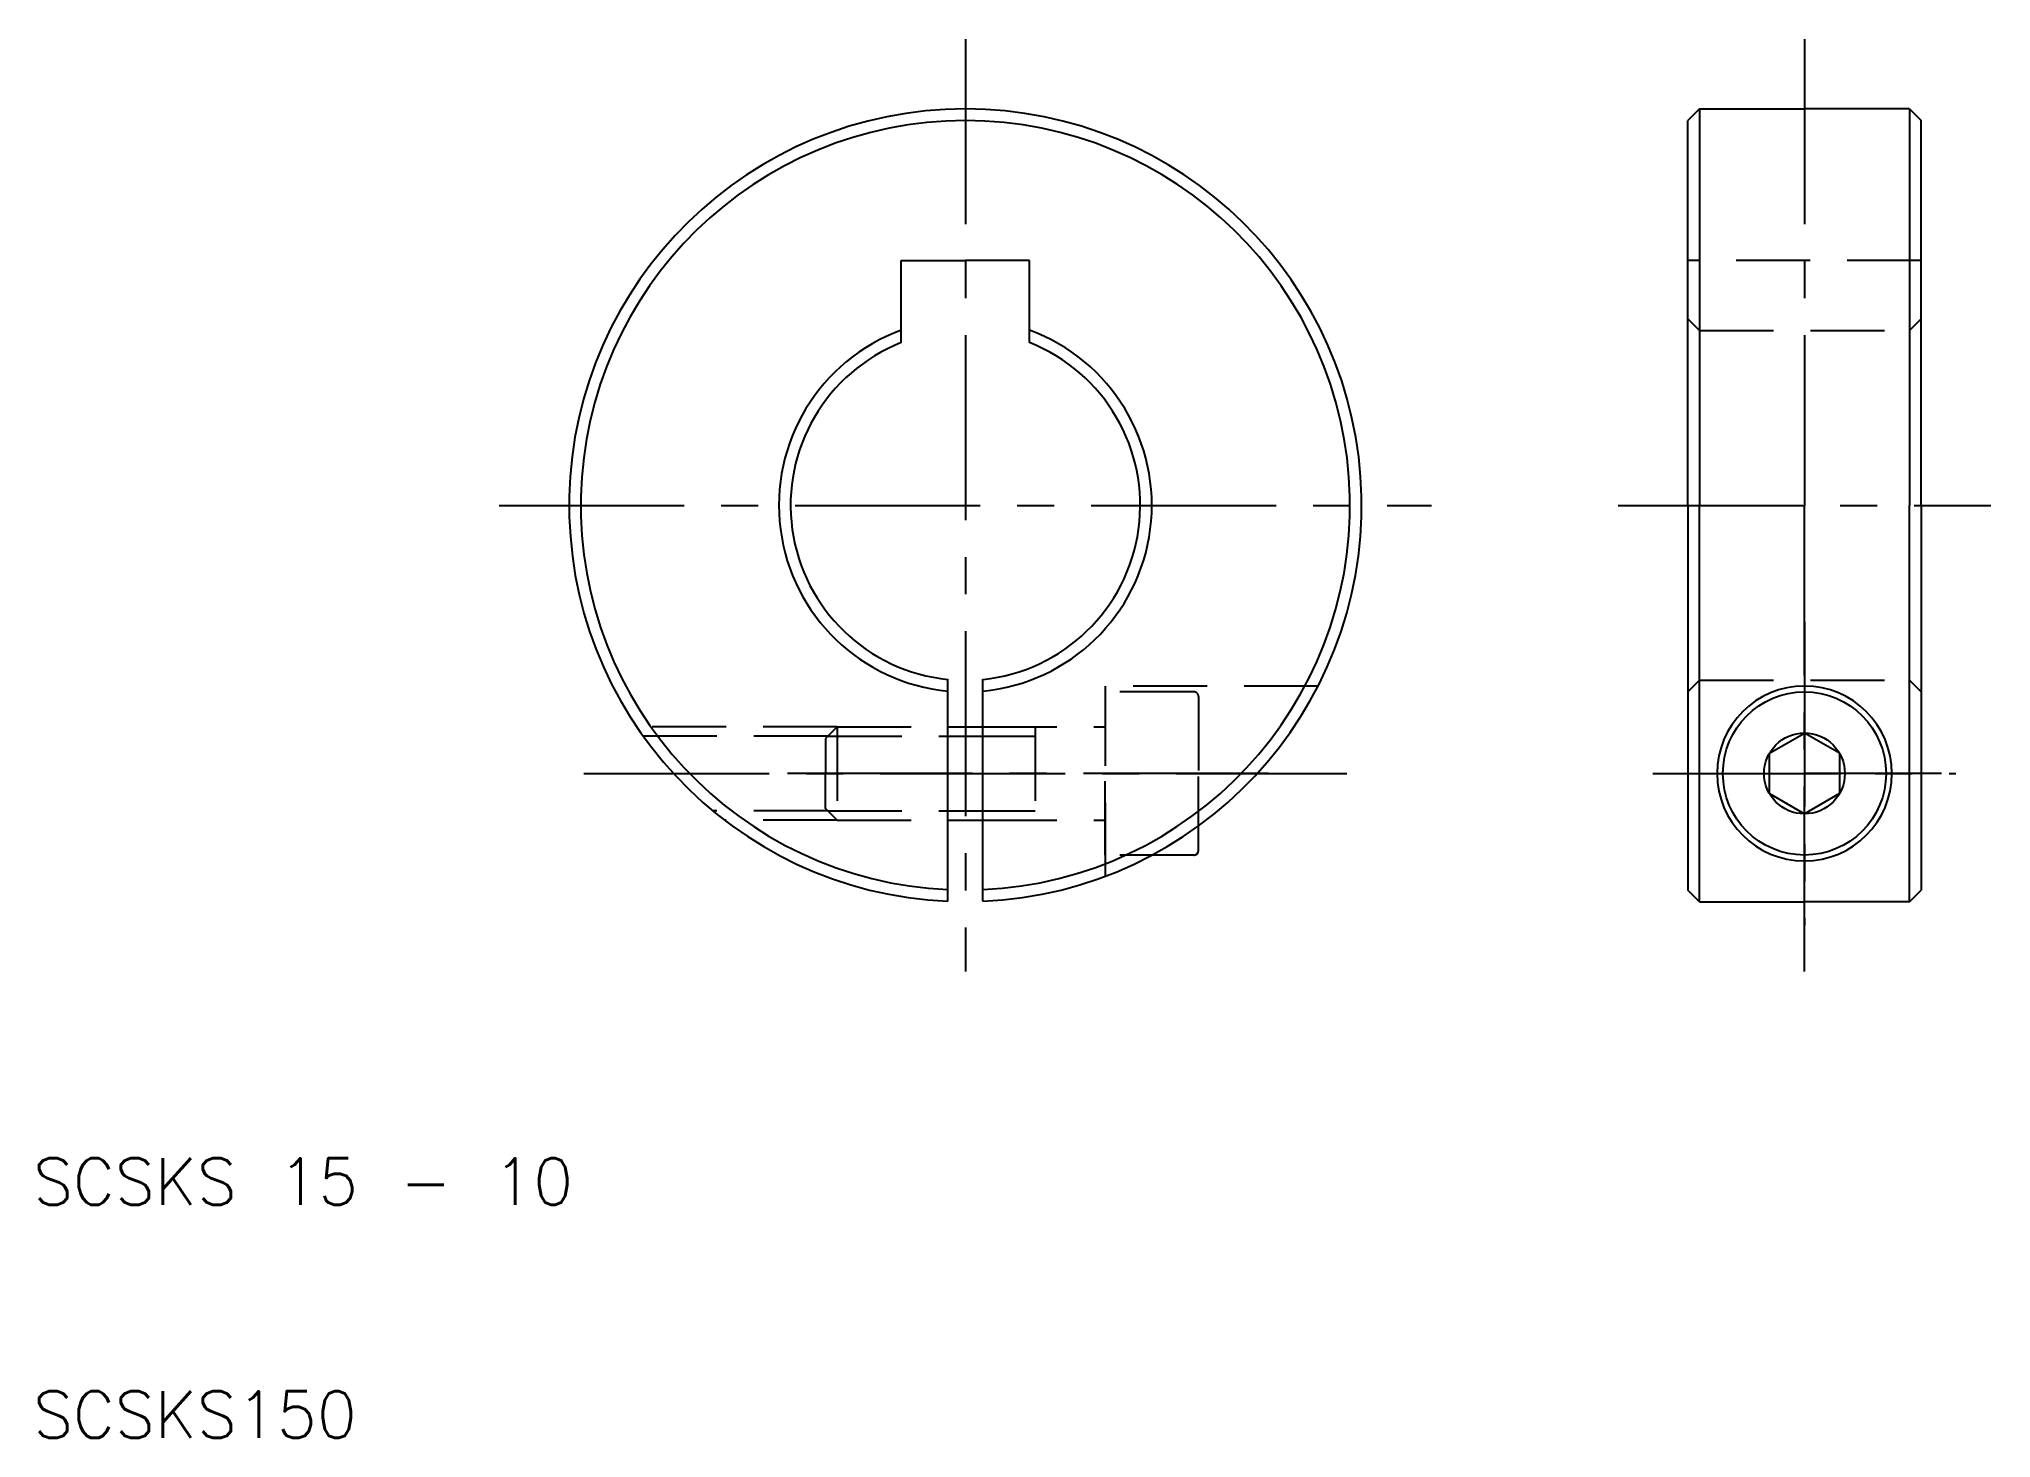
# Model space of a CAD drawing. Extents: x 10.3 to 94, y 10 to 70.
import ezdxf

# ---------------------------------------------------------------- set-up
doc = ezdxf.new("R2010")
doc.units = 0
doc.header["$LTSCALE"] = 0.25
doc.linetypes.add('CENTER', pattern=[50.8, 31.75, -6.35, 6.35, -6.35])
doc.linetypes.add('DASHED', pattern=[19.05, 12.7, -6.35])
doc.layers.get('0').update_dxf_attribs({"linetype": 'CONTINUOUS'})
doc.layers.add('CENTER', color=1, linetype='CENTER')
doc.styles.get("Standard").update_dxf_attribs({"font": 'txt.shx', "bigfont": 'extfont.shx'})

msp = doc.modelspace()

# ---------------------------------------------------------------- linework, layer by layer
for p, q in [((81.5, 67), (81, 66.5)), ((81.5, 67), (81.5, 50)), ((81.5, 67), (86, 67)), ((90.5, 67), (86, 67)), ((90.5, 67), (90.5, 50)), ((90.5, 67), (91, 66.5)), ((81, 50), (81, 66.5)), ((91, 50), (91, 66.5)), ((47.25, 60.5), (50, 60.5)), ((47.25, 56.978), (47.25, 60.5)), ((52.75, 60.5), (50, 60.5)), ((52.75, 56.978), (52.75, 60.5)), ((81, 50), (81, 33.5)), ((81.5, 33), (81.5, 50)), ((90.5, 33), (90.5, 50)), ((91, 50), (91, 33.5)), ((49.25, 33.017), (49.25, 42.538)), ((50.75, 33.017), (50.75, 42.538)), ((49.25, 40.5), (50.75, 40.5)), ((84.5, 39.366), (86, 40.232)), ((87.5, 39.366), (86, 40.232)), ((84.5, 37.634), (84.5, 39.366)), ((87.5, 39.366), (87.5, 37.634)), ((84.5, 37.634), (86, 36.768)), ((87.5, 37.634), (86, 36.768)), ((49.25, 36.5), (50.75, 36.5)), ((60, 35.2), (60, 36.252)), ((59.8, 35), (58, 35)), ((81.5, 33), (81, 33.5)), ((90.5, 33), (91, 33.5)), ((81.5, 33), (86, 33)), ((90.5, 33), (86, 33))]:
    msp.add_line(p, q)
at = {"color": 3, "linetype": 'DASHED'}
for p, q in [((91, 60.5), (81, 60.5)), ((81.5, 57.5), (81, 58)), ((90.5, 57.5), (91, 58)), ((81.5, 57.5), (90.5, 57.5)), ((65.131, 42.25), (56, 42.25)), ((56, 42.25), (56, 42)), ((56, 42), (56, 34.094)), ((59.8, 42), (56, 42)), ((81.5, 42.5), (81, 42)), ((81.5, 42.5), (90.5, 42.5)), ((90.5, 42.5), (91, 42)), ((60, 41.8), (60, 38.5)), ((44.5, 40.5), (35.902, 40.5)), ((44.5, 40.5), (44, 40)), ((44.5, 40.5), (49.25, 40.5)), ((44.5, 40.5), (44.5, 36.5)), ((50.75, 40.5), (56, 40.5)), ((53, 40.5), (53, 36.5)), ((44.1, 40.1), (36.18, 40.1)), ((44, 40), (44, 38.5)), ((44.1, 40.1), (49.25, 40.1)), ((50.75, 40.1), (53, 40.1)), ((44, 37), (44, 38.5)), ((56, 35), (56, 38.5)), ((60, 35.2), (60, 38.5)), ((44.1, 36.9), (39.165, 36.9)), ((44.5, 36.5), (44, 37)), ((44.1, 36.9), (49.25, 36.9)), ((50.75, 36.9), (53, 36.9)), ((44.5, 36.5), (39.668, 36.5)), ((44.5, 36.5), (49.25, 36.5)), ((50.75, 36.5), (56, 36.5)), ((59.8, 35), (56, 35))]:
    msp.add_line(p, q, dxfattribs=at)
at = {"color": 3}
for p, q in [((49.25, 40.1), (50.75, 40.1)), ((49.25, 36.9), (50.75, 36.9))]:
    msp.add_line(p, q, dxfattribs=at)
for radius in [3.5, 1.732]:
    msp.add_circle((86, 38.5), radius)
for centre, radius, start, end in [((50, 50), 17, 272.52858, 267.47142), ((50, 50), 16.5, 272.60525, 267.39475), ((50, 50), 8, 110.10551, 264.62062), ((50, 50), 7.5, 111.51019, 264.26083), ((50, 50), 8, 275.37938, 69.89449), ((50, 50), 7.5, 275.73917, 68.48981), ((86, 38.5), 3.75, 0, 180), ((86, 38.5), 3.75, 180, 0), ((59.8, 35.2), 0.2, 270, 0)]:
    msp.add_arc(centre, radius, start, end)
at = {"color": 3, "linetype": 'DASHED'}
for centre, start, end in [((59.8, 41.8), 0, 90), ((59.8, 35.2), 270, 0)]:
    msp.add_arc(centre, 0.2, start, end, dxfattribs=at)
at = {"layer": 'CENTER', "color": 1, "linetype": 'CENTER'}
for p, q in [((50, 70), (50, 30)), ((86, 70), (86, 50)), ((30, 50), (70, 50)), ((78, 50), (94, 50)), ((86, 30), (86, 50)), ((86, 45), (86, 32)), ((33.637, 38.5), (66.363, 38.5)), ((63, 38.5), (41, 38.5)), ((63, 38.5), (53, 38.5)), ((79.5, 38.5), (92.5, 38.5)), ((80.125, 38.5), (86, 38.5)), ((91.875, 38.5), (86, 38.5))]:
    msp.add_line(p, q, dxfattribs=at)

# ---------------------------------------------------------------- texts
for s, p in [('SCSKS 15 - 10', (10, 20)), ('SCSKS150', (10, 10))]:
    msp.add_text(s, height=2).set_placement(p)

doc.saveas('drawing.dxf')
